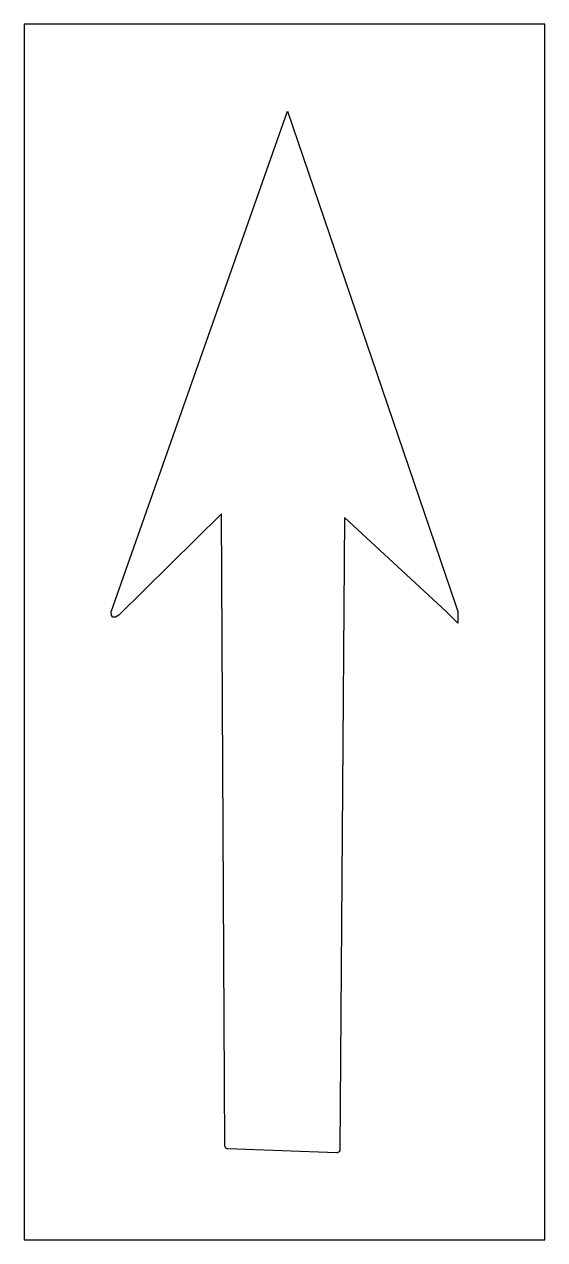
# Model space of a CAD drawing. Header units: inches. Extents: x 0 to 36, y 0 to 84.
import ezdxf

# ---------------------------------------------------------------- set-up
doc = ezdxf.new("R2010")
doc.units = ezdxf.units.IN
doc.header["$MEASUREMENT"] = 0
doc.layers.add('CUT', color=1, linetype='Continuous')

msp = doc.modelspace()

# ---------------------------------------------------------------- linework, layer by layer
at = {"layer": 'CUT'}
for points in [[(0, 0), (36, 0), (36, 84), (0, 84)], [(29.19, 43.424), (22.144, 49.922), (21.831, 6.23), (21.821, 6.163), (21.793, 6.104), (21.748, 6.055), (21.692, 6.021), (21.65, 6.008), (21.6, 6.004), (14.077, 6.276), (14.039, 6.281), (14.002, 6.293), (13.968, 6.311), (13.937, 6.334), (13.911, 6.362), (13.89, 6.395), (13.866, 6.463), (13.863, 6.5), (13.643, 50.169), (6.534, 43.162), (6.305, 43.029), (6.118, 43.028), (6.027, 43.139), (6, 43.397), (18.213, 77.996), (29.858, 43.838), (30, 43.414), (30, 42.614)]]:
    msp.add_lwpolyline(points, close=True, dxfattribs=at)

doc.saveas('drawing.dxf')
